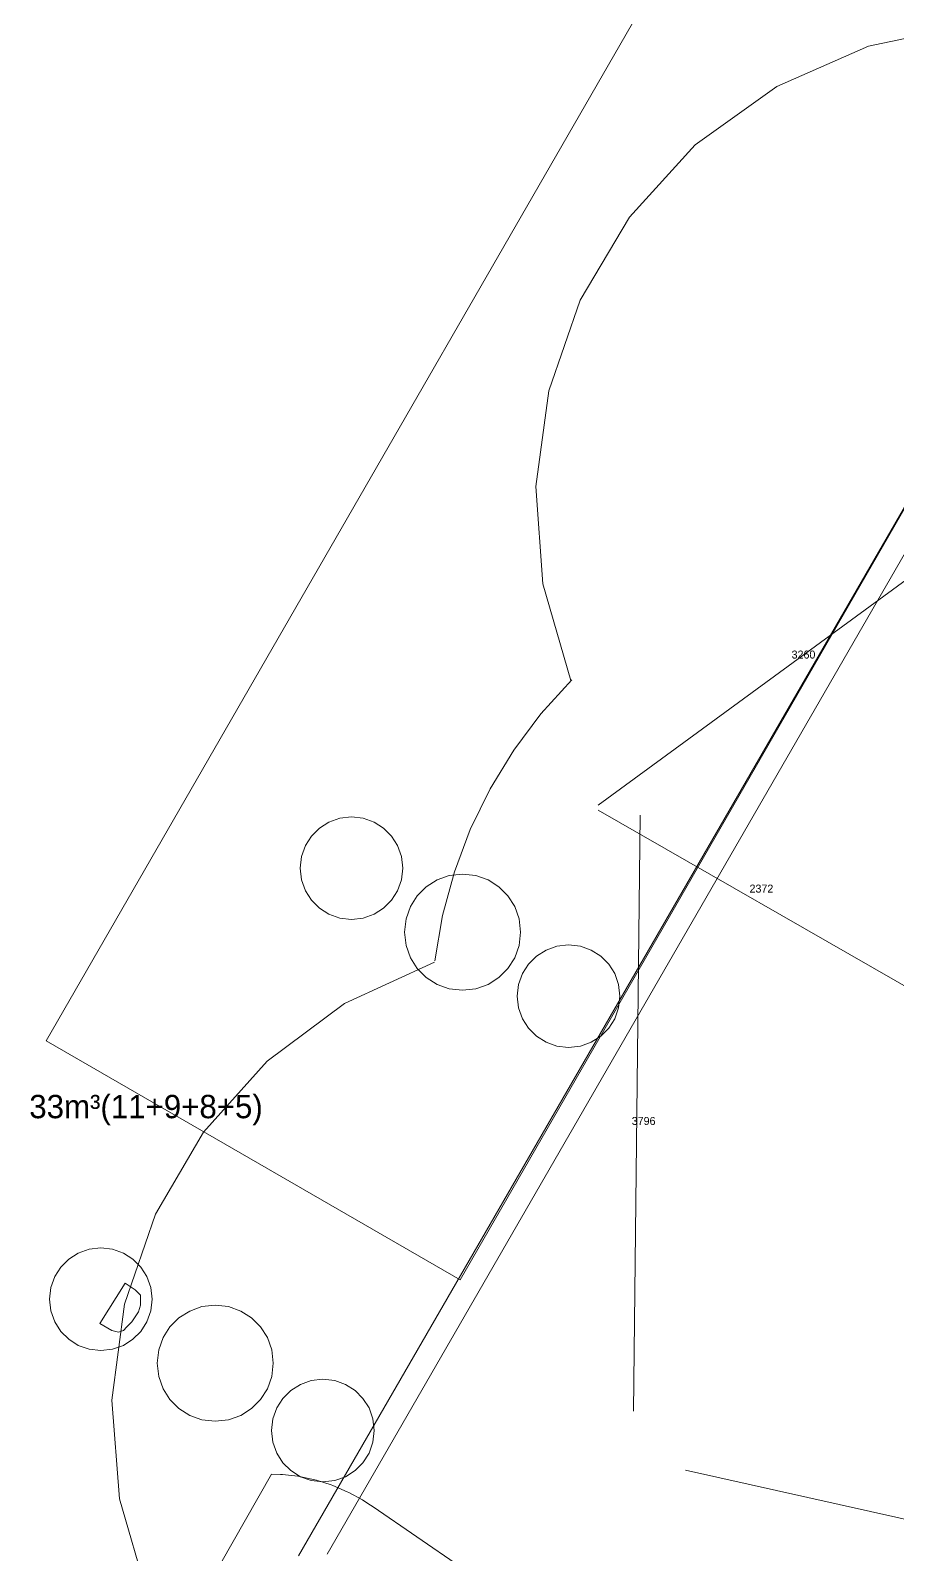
# Model space of a CAD drawing. Header units: metres. Extents: x 1 to 213, y 1 to 147.
# Drawn here: x 105.83 to 111.28, y 51.63 to 61.21 of the extents above; entities that cross this region are included whole.
import ezdxf

# ---------------------------------------------------------------- set-up
doc = ezdxf.new("R2010")
doc.units = ezdxf.units.M
doc.linetypes.add('DASHED', pattern=[1.524, 1.27, -0.254])
for name, color, linetype, lineweight, plot in [('00-BASE-ARQUITECTURA', 8, 'Continuous', 0, False), ('00-BASE-TEXTO', 8, 'Continuous', 0, False), ('PJ-PROTEGIDO', 30, 'DASHED', 0, False)]:
    doc.layers.add(name, color=color, linetype=linetype, lineweight=lineweight, plot=plot)

msp = doc.modelspace()

# ---------------------------------------------------------------- linework, layer by layer
at = {"layer": '00-BASE-ARQUITECTURA'}
for points in [[(107.5125, 51.6255), (115.3124, 65.1192)], [(107.6924, 51.6361), (115.4712, 65.1086)], [(114.1232, 56.1309), (114.5212, 56.6207), (114.8015, 57.1674), (114.9629, 57.7516), (115.004, 58.3538), (114.9234, 58.9546), (114.72, 59.5343), (114.3922, 60.0736), (113.9595, 60.533), (113.4548, 60.8833), (112.8971, 61.1207), (112.3057, 61.2413), (111.6996, 61.2411), (111.098, 61.1163), (110.52, 60.863), (110.0073, 60.495), (109.5931, 60.0411), (109.2839, 59.5199), (109.086, 58.9496), (109.0058, 58.3489), (109.0497, 57.736), (109.2242, 57.1296)], [(109.3963, 56.3456), (111.9893, 58.2401)], [(109.2308, 57.1319), (109.0373, 56.9196), (108.8659, 56.6912), (108.7175, 56.4483), (108.5929, 56.1927), (108.4929, 55.9262), (108.4184, 55.6504), (108.3703, 55.3673)], [(108.1687, 55.9488), (108.1602, 56.0228), (108.1359, 56.0907), (108.0978, 56.1507), (108.0478, 56.2006), (107.9878, 56.2387), (107.9199, 56.263), (107.8459, 56.2716), (107.7719, 56.263), (107.7039, 56.2387), (107.644, 56.2006), (107.594, 56.1507), (107.5559, 56.0907), (107.5316, 56.0228), (107.5231, 55.9488), (107.5316, 55.8748), (107.5559, 55.8068), (107.594, 55.7469), (107.644, 55.6969), (107.7039, 55.6588), (107.7719, 55.6345), (107.8459, 55.626), (107.9199, 55.6345), (107.9878, 55.6588), (108.0478, 55.6969), (108.0978, 55.7469), (108.1359, 55.8068), (108.1602, 55.8748), (108.1687, 55.9488)], [(108.1687, 55.9488), (108.1602, 56.0228), (108.1359, 56.0907), (108.0978, 56.1507), (108.0478, 56.2006), (107.9878, 56.2387), (107.9199, 56.263), (107.8459, 56.2716), (107.7719, 56.263), (107.7039, 56.2387), (107.644, 56.2006), (107.594, 56.1507), (107.5559, 56.0907), (107.5316, 56.0228), (107.5231, 55.9488), (107.5316, 55.8748), (107.5559, 55.8068), (107.594, 55.7469), (107.644, 55.6969), (107.7039, 55.6588), (107.7719, 55.6345), (107.8459, 55.626), (107.9199, 55.6345), (107.9878, 55.6588), (108.0478, 55.6969), (108.0978, 55.7469), (108.1359, 55.8068), (108.1602, 55.8748), (108.1687, 55.9488)], [(109.3963, 56.3139), (111.4072, 55.1603)], [(109.6609, 56.2821), (109.6186, 52.5356)], [(108.9095, 55.5466), (108.8999, 55.6303), (108.8724, 55.7072), (108.8293, 55.775), (108.7727, 55.8315), (108.7049, 55.8746), (108.6281, 55.9021), (108.5444, 55.9117), (108.4607, 55.9021), (108.3838, 55.8746), (108.316, 55.8315), (108.2595, 55.775), (108.2164, 55.7072), (108.1889, 55.6303), (108.1792, 55.5466), (108.1889, 55.4629), (108.2164, 55.386), (108.2595, 55.3182), (108.316, 55.2617), (108.3838, 55.2186), (108.4607, 55.1911), (108.5444, 55.1815), (108.6281, 55.1911), (108.7049, 55.2186), (108.7727, 55.2617), (108.8293, 55.3182), (108.8724, 55.386), (108.8999, 55.4629), (108.9095, 55.5466)], [(108.9095, 55.5466), (108.8999, 55.6303), (108.8724, 55.7072), (108.8293, 55.775), (108.7727, 55.8315), (108.7049, 55.8746), (108.6281, 55.9021), (108.5444, 55.9117), (108.4607, 55.9021), (108.3838, 55.8746), (108.316, 55.8315), (108.2595, 55.775), (108.2164, 55.7072), (108.1889, 55.6303), (108.1792, 55.5466), (108.1889, 55.4629), (108.2164, 55.386), (108.2595, 55.3182), (108.316, 55.2617), (108.3838, 55.2186), (108.4607, 55.1911), (108.5444, 55.1815), (108.6281, 55.1911), (108.7049, 55.2186), (108.7727, 55.2617), (108.8293, 55.3182), (108.8724, 55.386), (108.8999, 55.4629), (108.9095, 55.5466)], [(109.5339, 55.1444), (109.5254, 55.2184), (109.5011, 55.2864), (109.463, 55.3463), (109.413, 55.3963), (109.3531, 55.4344), (109.2851, 55.4587), (109.2111, 55.4672), (109.1371, 55.4587), (109.0692, 55.4344), (109.0092, 55.3963), (108.9593, 55.3463), (108.9211, 55.2864), (108.8969, 55.2184), (108.8883, 55.1444), (108.8969, 55.0704), (108.9211, 55.0025), (108.9593, 54.9425), (109.0092, 54.8926), (109.0692, 54.8544), (109.1371, 54.8302), (109.2111, 54.8216), (109.2851, 54.8302), (109.3531, 54.8544), (109.413, 54.8926), (109.463, 54.9425), (109.5011, 55.0025), (109.5254, 55.0704), (109.5339, 55.1444)], [(109.5339, 55.1444), (109.5254, 55.2184), (109.5011, 55.2864), (109.463, 55.3463), (109.413, 55.3963), (109.3531, 55.4344), (109.2851, 55.4587), (109.2111, 55.4672), (109.1371, 55.4587), (109.0692, 55.4344), (109.0092, 55.3963), (108.9593, 55.3463), (108.9211, 55.2864), (108.8969, 55.2184), (108.8883, 55.1444), (108.8969, 55.0704), (108.9211, 55.0025), (108.9593, 54.9425), (109.0092, 54.8926), (109.0692, 54.8544), (109.1371, 54.8302), (109.2111, 54.8216), (109.2851, 54.8302), (109.3531, 54.8544), (109.413, 54.8926), (109.463, 54.9425), (109.5011, 55.0025), (109.5254, 55.0704), (109.5339, 55.1444)], [(108.3678, 55.3589), (107.8019, 55.0975), (107.3144, 54.7354), (106.9148, 54.289), (106.6126, 53.7744), (106.4174, 53.208), (106.3386, 52.6059), (106.3859, 51.9843), (106.5599, 51.3858), (106.8451, 50.8497), (107.2268, 50.3879), (107.6905, 50.0122), (108.2214, 49.7346), (108.805, 49.5668), (109.4266, 49.5207), (110.0444, 49.6033), (110.6171, 49.8052), (111.1308, 50.1137), (111.5715, 50.5161), (111.9253, 50.9996), (112.1784, 51.5516), (112.3168, 52.1593)], [(106.5917, 53.2394), (106.5832, 53.3134), (106.5589, 53.3814), (106.5208, 53.4413), (106.4709, 53.4913), (106.4109, 53.5294), (106.343, 53.5537), (106.269, 53.5622), (106.195, 53.5537), (106.127, 53.5294), (106.0671, 53.4913), (106.0171, 53.4413), (105.979, 53.3814), (105.9547, 53.3134), (105.9462, 53.2394), (105.9547, 53.1654), (105.979, 53.0975), (106.0171, 53.0375), (106.0671, 52.9876), (106.127, 52.9494), (106.195, 52.9252), (106.269, 52.9166), (106.343, 52.9252), (106.4109, 52.9494), (106.4709, 52.9876), (106.5208, 53.0375), (106.5589, 53.0975), (106.5832, 53.1654), (106.5917, 53.2394)], [(106.5917, 53.2394), (106.5832, 53.3134), (106.5589, 53.3814), (106.5208, 53.4413), (106.4709, 53.4913), (106.4109, 53.5294), (106.343, 53.5537), (106.269, 53.5622), (106.195, 53.5537), (106.127, 53.5294), (106.0671, 53.4913), (106.0171, 53.4413), (105.979, 53.3814), (105.9547, 53.3134), (105.9462, 53.2394), (105.9547, 53.1654), (105.979, 53.0975), (106.0171, 53.0375), (106.0671, 52.9876), (106.127, 52.9494), (106.195, 52.9252), (106.269, 52.9166), (106.343, 52.9252), (106.4109, 52.9494), (106.4709, 52.9876), (106.5208, 53.0375), (106.5589, 53.0975), (106.5832, 53.1654), (106.5917, 53.2394)], [(106.2637, 53.086), (106.4224, 53.34), (106.4859, 53.2976), (106.5177, 53.2659), (106.5177, 53.2341), (106.5177, 53.2024), (106.5071, 53.1601), (106.4648, 53.0966), (106.433, 53.0648), (106.4118, 53.0436), (106.3801, 53.0331), (106.3377, 53.0436), (106.2637, 53.086)], [(106.2637, 53.086), (106.4224, 53.34), (106.4859, 53.2976), (106.5177, 53.2659), (106.5177, 53.2341), (106.5177, 53.2024), (106.5071, 53.1601), (106.4648, 53.0966), (106.433, 53.0648), (106.4118, 53.0436), (106.3801, 53.0331), (106.3377, 53.0436), (106.2637, 53.086)], [(107.3538, 52.8373), (107.3441, 52.921), (107.3166, 52.9978), (107.2735, 53.0656), (107.217, 53.1222), (107.1492, 53.1653), (107.0723, 53.1927), (106.9886, 53.2024), (106.9049, 53.1927), (106.8281, 53.1653), (106.7603, 53.1222), (106.7037, 53.0656), (106.6606, 52.9978), (106.6331, 52.921), (106.6235, 52.8373), (106.6331, 52.7535), (106.6606, 52.6767), (106.7037, 52.6089), (106.7603, 52.5524), (106.8281, 52.5092), (106.9049, 52.4818), (106.9886, 52.4721), (107.0723, 52.4818), (107.1492, 52.5092), (107.217, 52.5524), (107.2735, 52.6089), (107.3166, 52.6767), (107.3441, 52.7535), (107.3538, 52.8373)], [(107.3538, 52.8373), (107.3441, 52.921), (107.3166, 52.9978), (107.2735, 53.0656), (107.217, 53.1222), (107.1492, 53.1653), (107.0723, 53.1927), (106.9886, 53.2024), (106.9049, 53.1927), (106.8281, 53.1653), (106.7603, 53.1222), (106.7037, 53.0656), (106.6606, 52.9978), (106.6331, 52.921), (106.6235, 52.8373), (106.6331, 52.7535), (106.6606, 52.6767), (106.7037, 52.6089), (106.7603, 52.5524), (106.8281, 52.5092), (106.9049, 52.4818), (106.9886, 52.4721), (107.0723, 52.4818), (107.1492, 52.5092), (107.217, 52.5524), (107.2735, 52.6089), (107.3166, 52.6767), (107.3441, 52.7535), (107.3538, 52.8373)], [(107.9888, 52.4139), (107.9802, 52.4879), (107.9559, 52.5559), (107.9178, 52.6158), (107.8679, 52.6658), (107.8079, 52.7039), (107.74, 52.7282), (107.666, 52.7367), (107.5919, 52.7282), (107.524, 52.7039), (107.4641, 52.6658), (107.4141, 52.6158), (107.376, 52.5559), (107.3517, 52.4879), (107.3432, 52.4139), (107.3517, 52.3399), (107.376, 52.272), (107.4141, 52.212), (107.4641, 52.1621), (107.524, 52.124), (107.5919, 52.0997), (107.666, 52.0911), (107.74, 52.0997), (107.8079, 52.124), (107.8679, 52.1621), (107.9178, 52.212), (107.9559, 52.272), (107.9802, 52.3399), (107.9888, 52.4139)], [(107.9888, 52.4139), (107.9802, 52.4879), (107.9559, 52.5559), (107.9178, 52.6158), (107.8679, 52.6658), (107.8079, 52.7039), (107.74, 52.7282), (107.666, 52.7367), (107.5919, 52.7282), (107.524, 52.7039), (107.4641, 52.6658), (107.4141, 52.6158), (107.376, 52.5559), (107.3517, 52.4879), (107.3432, 52.4139), (107.3517, 52.3399), (107.376, 52.272), (107.4141, 52.212), (107.4641, 52.1621), (107.524, 52.124), (107.5919, 52.0997), (107.666, 52.0911), (107.74, 52.0997), (107.8079, 52.124), (107.8679, 52.1621), (107.9178, 52.212), (107.9559, 52.272), (107.9802, 52.3399), (107.9888, 52.4139)], [(115.1537, 51.0011), (109.9467, 52.1652)]]:
    msp.add_lwpolyline(points, dxfattribs=at)
msp.add_lwpolyline([(108.5285, 53.3611), (113.5238, 62.0289), (110.9203, 63.5317), (105.925, 54.864)], close=True, dxfattribs=at)
at = {"layer": 'PJ-PROTEGIDO'}
msp.add_lwpolyline([(106.8392, 51.258), (107.3435, 52.1392), (107.3435, 52.1392), (107.3993, 52.1383), (107.4109, 52.1376), (107.5076, 52.1266), (107.5191, 52.1247), (107.6142, 52.1043), (107.6255, 52.1013), (107.7182, 52.0718), (107.7291, 52.0678), (107.8185, 52.0294), (107.829, 52.0243), (107.9143, 51.9774), (107.9242, 51.9713), (107.965, 51.9448), (107.9811, 51.9338), (108.5314, 51.5573)], dxfattribs=at)

# ---------------------------------------------------------------- texts
at = {"layer": '00-BASE-TEXTO'}
for s, height, p in [('3260', 0.05029, (110.6134, 57.2664)), ('2372', 0.05029, (110.3488, 55.7953)), ('33m³(11+9+8+5)', 0.14686, (105.8192, 54.3771)), ('3796', 0.05029, (109.608, 54.3348))]:
    msp.add_text(s, height=height, dxfattribs=at).set_placement(p)

doc.saveas('drawing.dxf')
